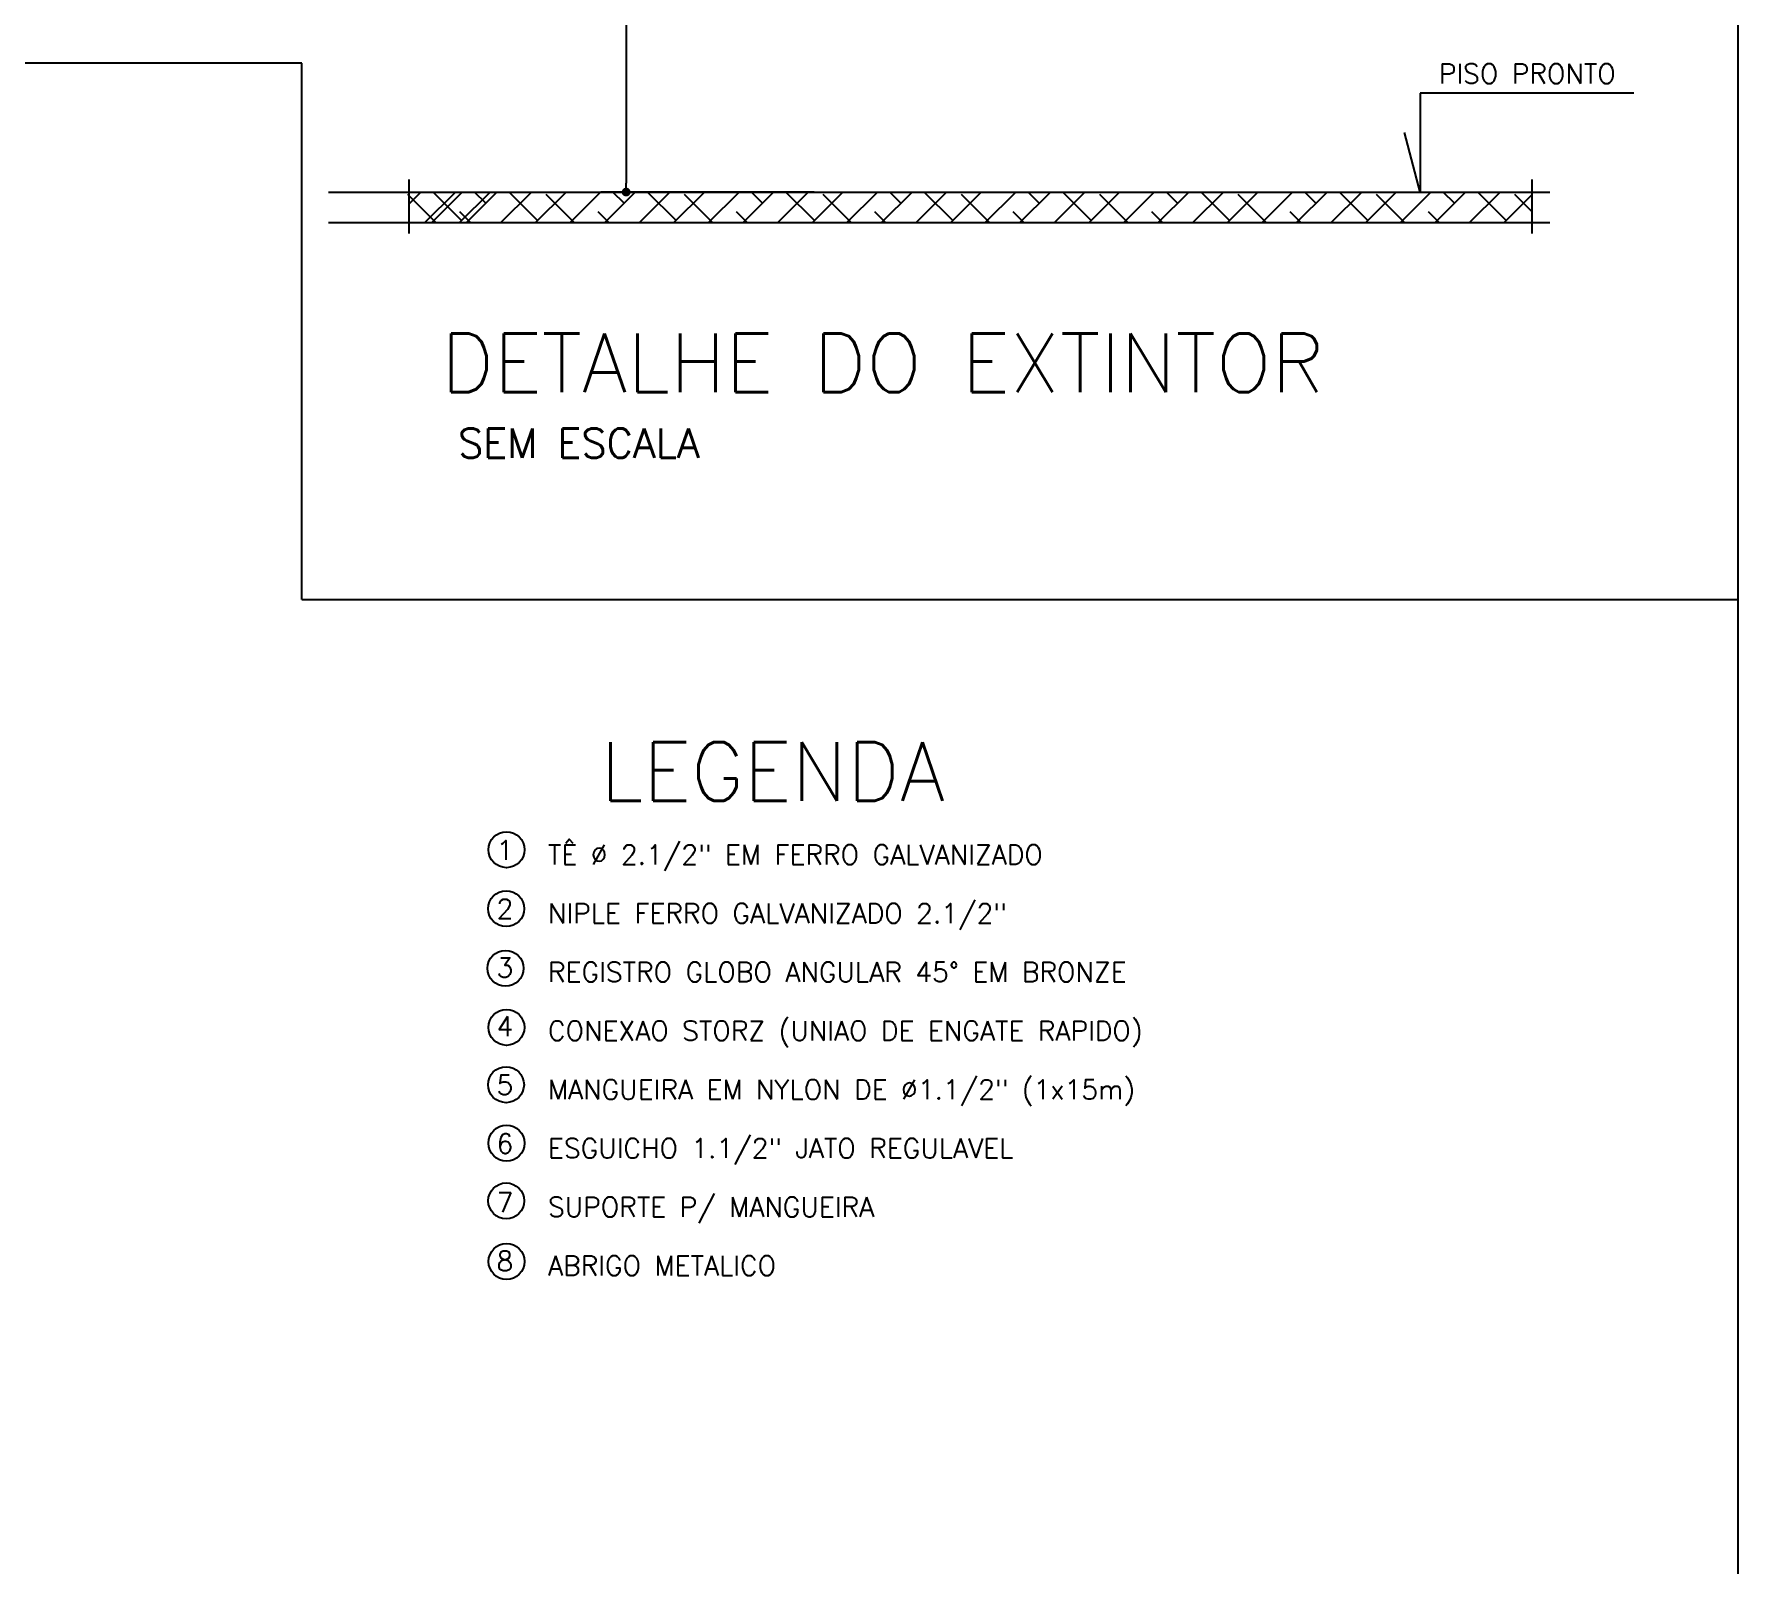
# Model space of a CAD drawing. Header units: millimetres. Extents: x 23536 to 47095, y 9984 to 20154.
# Drawn here: x 23630.73 to 23639.43, y 10070.93 to 10078.75 of the extents above; entities that cross this region are included whole.
import ezdxf
from ezdxf.enums import TextEntityAlignment as Align

# ---------------------------------------------------------------- set-up
doc = ezdxf.new("R2010")
doc.units = ezdxf.units.MM
doc.header["$LTSCALE"] = 30
doc.header["$MEASUREMENT"] = 0
doc.header["$PDMODE"] = 34
doc.layers.get('0').update_dxf_attribs({"linetype": 'CONTINUOUS'})
doc.layers.get('DEFPOINTS').update_dxf_attribs({"linetype": 'CONTINUOUS'})
for name, color, linetype in [('A-TXT-G', 3, 'CONTINUOUS'), ('AMARELO', 2, 'CONTINUOUS'), ('AZUL', 8, 'CONTINUOUS'), ('CERC02', 3, 'CONTINUOUS'), ('LAYER8', 1, 'CONTINUOUS'), ('TEXTOS', 7, 'CONTINUOUS'), ('TUBELPAREDE', 2, 'CONTINUOUS')]:
    doc.layers.add(name, color=color, linetype=linetype)
doc.styles.add('ROMANS', font='romans.shx', dxfattribs={"height": 0.14})

# ---------------------------------------------------------------- blocks, each defined once
blk = doc.blocks.new('DOT')
at = {"color": 0, "linetype": 'ByBlock'}
blk.add_line((-0.5, 0), (-1, 0), dxfattribs=at)
at = {"color": 0, "linetype": 'ByBlock', "const_width": 0.5}
blk.add_lwpolyline([(-0.25, 0, 1), (0.25, 0, 1)], format="xyb", close=True, dxfattribs=at)

msp = doc.modelspace()

# ---------------------------------------------------------------- linework, layer by layer
at = {"linetype": 'ByBlock'}
for p, q in [((23633.7536, 10082.2345), (23633.7536, 10077.991)), ((23634.7137, 10077.946), (23633.6236, 10077.946))]:
    msp.add_line(p, q, dxfattribs=at)
for p, q in [((23632.2326, 10077.946), (23638.4735, 10077.946)), ((23632.2326, 10077.7903), (23638.4735, 10077.7903))]:
    msp.add_line(p, q)
at = {"layer": 'A-TXT-G'}
for centre in [(23633.1419, 10074.5853, 0.0581), (23633.1402, 10074.2839, 0.0581), (23633.1367, 10073.9791, 0.0581), (23633.1417, 10073.6774, 0.0581), (23633.1398, 10073.3844, 0.0581), (23633.142, 10073.0856, 0.0581), (23633.1409, 10072.7905, 0.0581), (23633.1426, 10072.4809, 0.0581)]:
    msp.add_circle(centre, 0.0919, dxfattribs=at)
at = {"layer": 'AMARELO', "linetype": 'Continuous'}
for p, q in [((23632.6427, 10078.0098), (23632.6427, 10077.735)), ((23638.3821, 10078.0098), (23638.3821, 10077.735))]:
    msp.add_line(p, q, dxfattribs=at)
at = {"layer": 'AZUL', "linetype": 'Continuous'}
for p, q in [((23638.9025, 10078.4513), (23637.8103, 10078.4513)), ((23637.8103, 10078.4513), (23637.8103, 10077.946)), ((23637.8103, 10077.946), (23637.7303, 10078.2503)), ((23632.6427, 10077.8842), (23632.7045, 10077.946)), ((23632.7256, 10077.7903), (23632.8813, 10077.946)), ((23632.7605, 10077.7903), (23632.9162, 10077.946)), ((23632.9128, 10077.8007), (23632.7675, 10077.946)), ((23632.9024, 10077.7903), (23633.0581, 10077.946)), ((23632.9372, 10077.7903), (23633.0929, 10077.946)), ((23633.036, 10077.8891), (23632.9791, 10077.946)), ((23633.114, 10077.7903), (23633.2697, 10077.946)), ((23633.3012, 10077.8007), (23633.1559, 10077.946)), ((23633.2908, 10077.7903), (23633.4465, 10077.946)), ((23633.4676, 10077.7903), (23633.6233, 10077.946)), ((23633.6444, 10077.7903), (23633.8001, 10077.946)), ((23633.7431, 10077.8891), (23633.6862, 10077.946)), ((23633.8211, 10077.7903), (23633.9768, 10077.946)), ((23634.0083, 10077.8007), (23633.863, 10077.946)), ((23633.9979, 10077.7903), (23634.1536, 10077.946)), ((23634.1747, 10077.7903), (23634.3304, 10077.946)), ((23634.3515, 10077.7903), (23634.5072, 10077.946)), ((23634.4502, 10077.8891), (23634.3933, 10077.946)), ((23634.5282, 10077.7903), (23634.6839, 10077.946)), ((23634.7154, 10077.8007), (23634.5701, 10077.946)), ((23634.705, 10077.7903), (23634.8607, 10077.946)), ((23634.8818, 10077.7903), (23635.0375, 10077.946)), ((23635.0586, 10077.7903), (23635.2143, 10077.946)), ((23635.1573, 10077.8891), (23635.1004, 10077.946)), ((23635.2353, 10077.7903), (23635.391, 10077.946)), ((23635.4225, 10077.8007), (23635.2772, 10077.946)), ((23635.4121, 10077.7903), (23635.5678, 10077.946)), ((23635.5889, 10077.7903), (23635.7446, 10077.946)), ((23635.7657, 10077.7903), (23635.9214, 10077.946)), ((23635.8645, 10077.8891), (23635.8075, 10077.946)), ((23635.9425, 10077.7903), (23636.0982, 10077.946)), ((23636.1296, 10077.8007), (23635.9843, 10077.946)), ((23636.1192, 10077.7903), (23636.2749, 10077.946)), ((23636.296, 10077.7903), (23636.4517, 10077.946)), ((23636.4728, 10077.7903), (23636.6285, 10077.946)), ((23636.5716, 10077.8891), (23636.5146, 10077.946)), ((23636.6496, 10077.7903), (23636.8053, 10077.946)), ((23636.8367, 10077.8007), (23636.6914, 10077.946)), ((23636.8263, 10077.7903), (23636.982, 10077.946)), ((23637.0031, 10077.7903), (23637.1588, 10077.946)), ((23637.1799, 10077.7903), (23637.3356, 10077.946)), ((23637.2787, 10077.8891), (23637.2217, 10077.946)), ((23637.3567, 10077.7903), (23637.5124, 10077.946)), ((23637.5438, 10077.8007), (23637.3985, 10077.946)), ((23637.5334, 10077.7903), (23637.6891, 10077.946)), ((23637.7102, 10077.7903), (23637.8659, 10077.946)), ((23637.887, 10077.7903), (23638.0427, 10077.946)), ((23637.9858, 10077.8891), (23637.9288, 10077.946)), ((23638.0638, 10077.7903), (23638.2195, 10077.946)), ((23638.2509, 10077.8007), (23638.1056, 10077.946)), ((23632.7812, 10077.7903), (23632.6383, 10077.9333)), ((23632.6476, 10077.8891), (23632.6427, 10077.8939)), ((23633.4884, 10077.7903), (23633.3454, 10077.9333)), ((23634.1955, 10077.7903), (23634.0525, 10077.9333)), ((23634.9026, 10077.7903), (23634.7596, 10077.9333)), ((23635.6097, 10077.7903), (23635.4667, 10077.9333)), ((23636.3168, 10077.7903), (23636.1738, 10077.9333)), ((23637.0239, 10077.7903), (23636.8809, 10077.9333)), ((23637.731, 10077.7903), (23637.588, 10077.9333)), ((23638.2405, 10077.7903), (23638.3821, 10077.9319)), ((23638.3821, 10077.8463), (23638.2951, 10077.9333)), ((23632.958, 10077.7903), (23632.9034, 10077.8449)), ((23633.6651, 10077.7903), (23633.6105, 10077.8449)), ((23634.3722, 10077.7903), (23634.3177, 10077.8449)), ((23635.0793, 10077.7903), (23635.0248, 10077.8449)), ((23635.7865, 10077.7903), (23635.7319, 10077.8449)), ((23636.4936, 10077.7903), (23636.439, 10077.8449)), ((23637.2007, 10077.7903), (23637.1461, 10077.8449)), ((23637.9078, 10077.7903), (23637.8532, 10077.8449))]:
    msp.add_line(p, q, dxfattribs=at)
at = {"layer": 'DEFPOINTS', "linetype": 'ByBlock'}
for p in [(23633.7536, 10077.946, 1.7192), (23634.7737, 10077.946)]:
    msp.add_point(p, dxfattribs=at)
at = {"layer": 'LAYER8'}
for p, q in [((23639.4347, 10085.783), (23639.4347, 10042.733)), ((23632.0963, 10078.6048), (23617.6334, 10078.6048)), ((23632.0963, 10075.8647), (23632.0963, 10078.6048)), ((23632.0963, 10075.8647), (23639.4347, 10075.8647))]:
    msp.add_line(p, q, dxfattribs=at)

# ---------------------------------------------------------------- block references
at = {"linetype": 'ByBlock', "xscale": 0.04499999999825377, "yscale": 0.04499999999825377, "zscale": 0.04499999999999993, "rotation": 270}
msp.add_blockref('DOT', (23633.7536, 10077.946), dxfattribs=at)

# ---------------------------------------------------------------- texts
at = {"layer": 'A-TXT-G', "style": 'ROMANS'}
for s, p in [('TÊ %%C 2.1/2" EM FERRO GALVANIZADO', (23633.3539, 10074.5098, 0.0581)), ('1', (23633.0911, 10074.5329, 0.0581)), ('2', (23633.0911, 10074.2329, 0.0581)), ('NIPLE FERRO GALVANIZADO 2.1/2"', (23633.3539, 10074.2098, 0.0581)), ('3', (23633.0911, 10073.9329, 0.0581)), ('REGISTRO GLOBO ANGULAR 45%%D EM BRONZE', (23633.3539, 10073.9098, 0.0581)), ('4', (23633.0911, 10073.6329, 0.0581)), ('CONEXAO STORZ (UNIAO DE ENGATE RAPIDO)', (23633.3539, 10073.6098, 0.0581)), ('5', (23633.0911, 10073.3329, 0.0581)), ('MANGUEIRA EM NYLON DE %%C1.1/2" (1x15m)', (23633.3539, 10073.3098, 0.0581)), ('6', (23633.0911, 10073.0329, 0.0581)), ('ESGUICHO 1.1/2" JATO REGULAVEL', (23633.3539, 10073.0098, 0.0581)), ('7', (23633.0911, 10072.7329, 0.0581)), ('SUPORTE P/ MANGUEIRA', (23633.3539, 10072.7098, 0.0581)), ('8', (23633.0911, 10072.4329, 0.0581)), ('ABRIGO METALICO', (23633.3539, 10072.4098, 0.0581))]:
    msp.add_text(s, height=0.1, dxfattribs=at).set_placement(p)
at = {"layer": 'CERC02', "style": 'ROMANS'}
msp.add_text('SEM ESCALA', height=0.15, dxfattribs=at).set_placement((23632.895, 10076.5882))
at = {"layer": 'TEXTOS', "style": 'ROMANS'}
msp.add_text('PISO PRONTO', height=0.1, dxfattribs=at).set_placement((23638.3581, 10078.5505), align=Align.MIDDLE)
at = {"layer": 'TUBELPAREDE', "style": 'ROMANS'}
for s, p in [('DETALHE DO EXTINTOR', (23632.8079, 10077.2237)), ('LEGENDA', (23633.6223, 10075.1352, 0.0581))]:
    msp.add_text(s, height=0.3, dxfattribs=at).set_placement(p, align=Align.TOP_LEFT)

doc.saveas('drawing.dxf')
